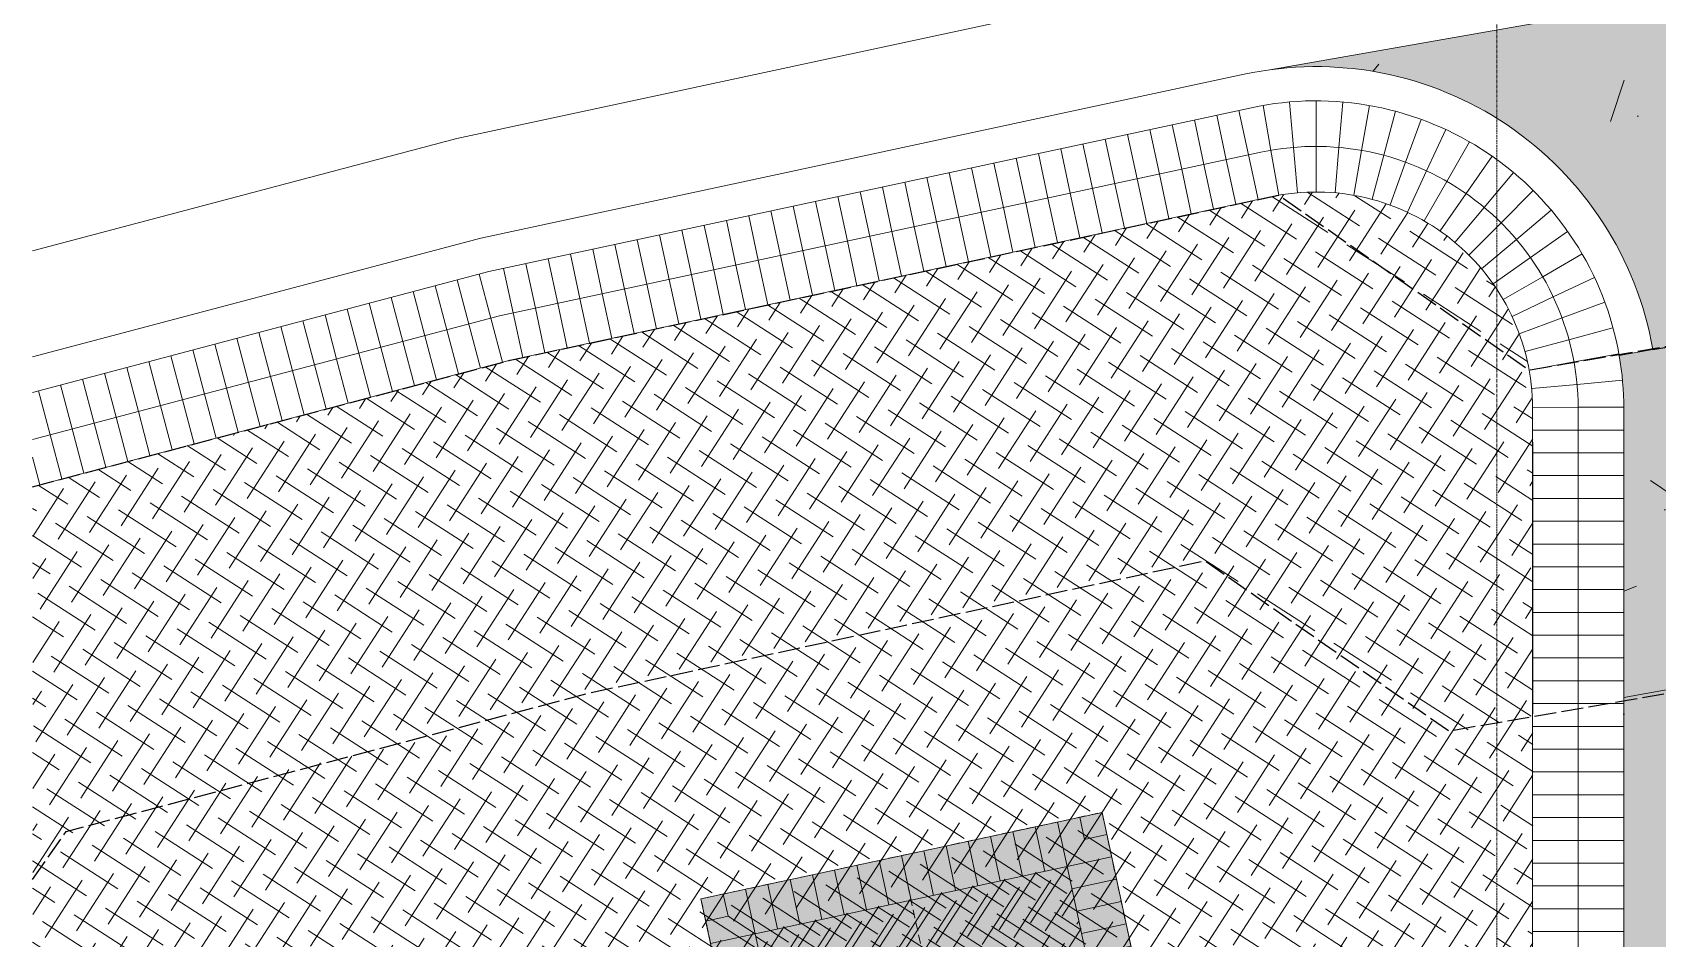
# Model space of a CAD drawing. Header units: inches. Extents: x 3268 to 7018, y 976 to 6708.
# Drawn here: x 3793.6 to 4078.7, y 5496.2 to 5655.2 of the extents above; entities that cross this region are included whole.
import ezdxf

# ---------------------------------------------------------------- set-up
doc = ezdxf.new("R2010")
doc.units = ezdxf.units.IN
doc.header["$MEASUREMENT"] = 0
for name, pattern in [('Grid Line 1_2_', [0.8749999999999999, 0.4999999999999999, -0.125, 0.125, -0.125]), ('IMPORT-DASHED4', [2.25, 1.5, -0.7499999999999998]), ('IMPORT-EASEMENT2', [4.799999999999999, 3.839999999999999, -0.9599999999999999])]:
    doc.linetypes.add(name, pattern=pattern)
for name, color, linetype, lineweight in [('C-ANNO-5FT-PED-ZONE', 130, 'Continuous', 25), ('C-CURB-BACK', 40, 'Continuous', 13), ('C-CURB-FACE', 80, 'Continuous', 13), ('C-CURB-GUTR', 22, 'Continuous', 15), ('L-MASK', 245, 'Continuous', 35), ('L-PVMT-BRCK-HATC', 252, 'Continuous', 15), ('L-PVMT-BRICK', 20, 'Continuous', 13), ('L-PVMT-CONC-HATC', 252, 'Continuous', 15), ('L-PVMT-CONC-HEAVY-HATC', 252, 'Continuous', 15), ('L-SITE-SWLK', 220, 'Continuous', 25), ('L-SITE-TREE-GRAT', 250, 'Continuous', 13), ('S-GRID', 1, 'Continuous', 9), ('site_dwg', 8, 'Continuous', 9)]:
    doc.layers.add(name, color=color, linetype=linetype, lineweight=lineweight)
doc.layers.add('NPLT', color=200, linetype='Continuous', lineweight=13, plot=False)

# ---------------------------------------------------------------- blocks, each defined once
blk = doc.blocks.new('site_dwg_b1-12649367-Overall Retail Plan Opt 2')
at = {"layer": 'L-PVMT-BRCK-HATC', "color": 53}
blk.add_line((0, -7.990953345783054), (0, 0), dxfattribs=at)
blk = doc.blocks.new('site_dwg_b2-12649368-Overall Retail Plan Opt 2')
at = {"layer": 'L-PVMT-BRCK-HATC', "color": 53}
blk.add_line((0, 0), (0, 7.990953347180038), dxfattribs=at)
blk = doc.blocks.new('site_dwg_b2-V274-Overall Retail Plan Opt 2')
at = {"layer": 'L-PVMT-BRCK-HATC', "color": 53}
blk.add_line((0, 2.976993199916708), (0, 7.990953347180038), dxfattribs=at)
blk = doc.blocks.new('site_dwg_tree_grate_pvr-V278-Overall Retail Plan Opt 2')
at = {"layer": 'L-MASK', "lineweight": 15}
blk.add_hatch(color=10, dxfattribs=at).paths.add_polyline_path([(36.00000000000272, 3.41060513164848e-12), (36.00000000000272, 48.00000000000272), (-35.99999999999726, 48.00000000000272), (-35.99999999999726, 2.728484105318784e-12)])
at = {"layer": 'L-PVMT-BRCK-HATC'}
h = blk.add_hatch(dxfattribs=at)
h.set_pattern_fill('FP_230', color=53, style=0, pattern_type=2)
h.set_pattern_definition([(135, (-28, 40), (-5.654025822367634, 4.440892098500626e-16), [11.995, -3.998]), (225, (-30.827, 42.827), (-5.654025822367634, -4.440892098500626e-16), [11.995, -3.998])])
h.paths.add_polyline_path([(28.00000000186537, 8.00000000093405), (28.00000000186537, 39.9999999990714), (-28.00000000185991, 39.9999999990714), (-27.99999999627266, 8.00000000093405)])
h.paths.add_polyline_path([(6.000000000002728, 18.00000000000272), (-6.000000005585206, 18.00000000000272), (-5.999999999997271, 30.00000000000272), (6.000000000002728, 30.00000000000272)])
at = {"layer": 'L-PVMT-BRCK-HATC', "color": 53}
for p, q in [((-24, 40.00000000186264), (-24, 47.99999999999999)), ((-19.99999999813735, 40.00000000046565), (-19.99999999813735, 47.99999999999999)), ((-16.00000000186264, 40.00000000046565), (-16.00000000186264, 47.99999999999999)), ((-12, 40.00000000046565), (-12, 47.99999999999999)), ((-7.999999998137354, 39.99999999906867), (-7.999999998137354, 47.99999999999999)), ((-4.000000001862644, 40.00000000046565), (-4.000000001862644, 47.99999999999999)), ((0, 39.99999999906867), (0, 47.99999999999999)), ((4.000000001862644, 40.00000000046565), (4.000000001862644, 47.99999999999999)), ((7.999999998137354, 39.99999999906867), (7.999999998137354, 47.99999999999999)), ((12, 40.00000000186264), (12, 47.99999999999999)), ((15.99999999627471, 39.99999999906867), (15.99999999627471, 47.99999999999999)), ((20.00000000372529, 40.00000000186264), (20.00000000372529, 47.99999999999999)), ((24, 39.99999999906867), (24, 47.99999999999999)), ((31.99999999813735, 44.00000000093132), (28.00000000186264, 40.00000000186264)), ((-28.00000001303851, 36.00000000139698), (-36.00000001117586, 36.00000000139698)), ((28.00000000186264, 35.99999999999999), (35.99999999999999, 35.99999999999999)), ((-28.00000001303851, 31.99999999953434), (-36.00000001117586, 31.99999999953434)), ((27.99999999627471, 32.00000000093132), (35.99999999999999, 32.00000000093132)), ((-28.00000001303851, 28.00000000046566), (-36.00000001117586, 28.00000000046566)), ((28.00000000186264, 28.00000000046566), (35.99999999999999, 28.00000000046566)), ((-28.00000001303851, 24), (-36.00000001117586, 24)), ((27.99999999627471, 24), (35.99999999999999, 24)), ((-28.00000001303851, 20.00000000093132), (-36.00000001117586, 20.00000000093132)), ((28.00000000186264, 20.00000000093132), (35.99999999999999, 20.00000000093132)), ((-28.00000001303851, 16.00000000046566), (-36.00000001117586, 16.00000000046566)), ((27.99999999627471, 15.99999999906868), (35.99999999999999, 15.99999999906868)), ((-28.00000001303851, 12), (-36.0000000167638, 12)), ((28.00000000186264, 12.00000000139698), (35.99999999999999, 12.00000000139698)), ((-24, 8.00000000093132), (-24, 0)), ((-19.99999999813735, 8.00000000093132), (-19.99999999813735, 0)), ((-16.00000000186264, 8.00000000093132), (-16.00000000186264, 0)), ((-12, 8.00000000093132), (-12, 0)), ((-7.999999998137354, 8.00000000093132), (-7.999999998137354, 0)), ((-4.000000001862644, 8.00000000093132), (-4.000000001862644, 0)), ((0, 8.00000000093132), (0, 0)), ((4.000000001862644, 8.00000000093132), (4.000000001862644, 0)), ((7.999999998137354, 8.00000000093132), (7.999999998137354, 0)), ((12, 8.00000000093132), (12, 0)), ((16.00000000186264, 8.00000000093132), (16.00000000186264, 0)), ((20.00000000372529, 8.00000000093132), (20.00000000372529, 0)), ((24, 7.999999999534338), (24, 0)), ((31.99999999254942, 3.999999987892806), (27.99999999068677, 7.999999991152435))]:
    blk.add_line(p, q, dxfattribs=at)
at = {"layer": 'L-PVMT-BRCK-HATC', "color": 53, "flags": 128}
for points in [[(-36.00000001117586, 44.00000000093132), (-32.00000001490115, 44.00000000093132), (-32.00000001490115, 47.99999999999999)], [(35.99999999999999, 40.00000000046565), (28.00000000186264, 40.00000000046565), (28.00000000186264, 48.00000000139698)], [(31.99999999813735, 47.99999999999999), (31.99999999813735, 44.00000000093132), (35.99999999999999, 44.00000000093132)], [(-32.00000001490115, 43.99999999953433), (-28.00000001303851, 40.00000000046565), (-36.00000001117586, 40.00000000046565)], [(35.99999999999999, 7.999999999534338), (28.00000000186264, 7.999999999534338), (28.00000000186264, 39.99999999906867), (-28.00000000186264, 39.99999999906867), (-28.00000000186264, 8.00000000093132), (28.00000000186264, 8.00000000093132), (28.00000000186264, 0)], [(-32.00000000372528, 3.999999987892806), (-28.00000001303851, 8.00000000093132), (-36.00000001117586, 8.00000000093132)], [(-36.00000000558793, 3.999999987892806), (-32.00000000372528, 3.999999987892806), (-32.00000000372528, 0)], [(35.99999998882412, 3.999999985098838), (31.99999999254942, 3.999999985098838), (31.99999999254942, -1.257285475730896e-08)]]:
    blk.add_lwpolyline(points, dxfattribs=at)
for points in [[(-28.00000001303851, 47.99999999999999), (-28.00000001303851, 39.99999999906867)], [(-28.00000000745058, 0), (-28.00000000745058, 8.00000000093132)]]:
    blk.add_lwpolyline(points, close=True, dxfattribs=at)
at = {"layer": 'L-SITE-TREE-GRAT', "color": 253, "linetype": 'IMPORT-DASHED4'}
for p, q in [((0, 30), (0, 47.99999999860301)), ((0, 18), (0, 0))]:
    blk.add_line(p, q, dxfattribs=at)
at = {"layer": 'L-SITE-TREE-GRAT', "color": 253, "linetype": 'IMPORT-DASHED4', "flags": 128}
blk.add_lwpolyline([(35.99999999999999, 0), (35.99999999999999, 47.99999999999999), (-35.99999999999999, 47.99999999999999), (-35.99999999999999, 0)], close=True, dxfattribs=at)
at = {"layer": 'L-SITE-TREE-GRAT', "color": 253, "flags": 128}
for points in [[(-35.99999999999999, 47.99999999999999), (35.99999999999999, 47.99999999999999), (35.99999999999999, 0), (-35.99999999999999, 0)], [(-6.000000005587935, 18), (5.999999999999999, 18), (5.999999999999999, 30), (-5.999999999999999, 30)]]:
    blk.add_lwpolyline(points, close=True, dxfattribs=at)
at = {"layer": 'NPLT', "color": 253}
for p, q in [((5.999999999999999, 30), (-6.000000005587935, 18)), ((-5.999999999999999, 30), (5.999999999999999, 18))]:
    blk.add_line(p, q, dxfattribs=at)
blk = doc.blocks.new('site_dwg-12440225-Overall Retail Plan Opt 2')
at = {"layer": 'L-PVMT-BRCK-HATC'}
h = blk.add_hatch(dxfattribs=at)
h.set_pattern_fill('FP_234', color=53, style=0, pattern_type=2)
h.set_pattern_definition([(143.355, (24338812.983, 9818289.578), (-5.594018296003945, -0.8215639378484982), [11.995, -3.998]), (233.355, (24338809.775, 9818291.964), (-5.594018296003944, -0.8215639378484996), [11.995, -3.998])])
h.paths.add_polyline_path([(24338753.01753314, 9818186.64865613), (24338830.4394447, 9818201.760659007), (24339019.70459799, 9818229.556427239), (24339026.04170337, 9818324.794436928), (24339026.08714693, 9818329.025291283), (24339025.66195622, 9818333.234971387), (24339024.77140259, 9818337.37128713), (24339023.42652681, 9818341.382957958), (24339021.64400217, 9818345.220248617), (24339019.44592777, 9818348.835585754), (24339016.85955453, 9818352.184147717), (24339013.91694741, 9818355.224420236), (24339010.65458777, 9818357.918711105), (24339007.11292118, 9818360.233617472), (24339003.33585595, 9818362.14043996), (24338999.37021879, 9818363.615538465), (24338995.26517424, 9818364.64062525), (24338991.07161516, 9818365.202991651), (24338986.8415318, 9818365.295665659), (24338982.62736722, 9818364.91749833), (24338847.56003259, 9818345.166913098), (24338762.47131405, 9818328.607482392), (24338759.76726236, 9818288.00319838)])
at = {"layer": 'L-PVMT-CONC-HEAVY-HATC'}
blk.add_hatch(color=10, dxfattribs=at).paths.add_polyline_path([(24339034.45294164, 9818139.686215965), (24339172.51037362, 9818130.673242142), (24339331.04890025, 9818149.086009609), (24339345.46750562, 9818365.777893864), (24339339.36727888, 9818365.12059131), (24339340.1101285, 9818375.635033764), (24339340.68639733, 9818380.845832286), (24339341.71533098, 9818385.986435609), (24339343.18907398, 9818391.01759736), (24339345.09637491, 9818395.900906703), (24339347.42267232, 9818400.599081598), (24339350.1502059, 9818405.076253429), (24339353.25815204, 9818409.298240844), (24339356.72278289, 9818413.232810723), (24339360.5176474, 9818416.849924253), (24339364.61377338, 9818420.121966276), (24339368.97988858, 9818423.023956105), (24339373.58265955, 9818425.533738254), (24339378.38694603, 9818427.632151574), (24339383.35606927, 9818429.303175554), (24339388.4520921, 9818430.534052612), (24339393.63610848, 9818431.315385519), (24338984.77940026, 9818387.223986715), (24338990.14131678, 9818387.283494664), (24338995.48713307, 9818386.86404498), (24339000.77415138, 9818385.968987856), (24339005.96014358, 9818384.605472244), (24339011.00368844, 9818382.784388727), (24339015.86450249, 9818380.520282542), (24339020.50376172, 9818377.831237419), (24339024.88441175, 9818374.738731122), (24339028.97146374, 9818371.267463923), (24339033.96347858, 9818365.94696753), (24339036.13680395, 9818363.302352518), (24339039.15786163, 9818358.87212674), (24339041.77131728, 9818354.189868791), (24339043.95629686, 9818349.292976497), (24339045.69534865, 9818344.220562007), (24339046.97458262, 9818339.013139382), (24339047.78378134, 9818333.71230102), (24339041.81936661, 9818333.059651455), (24339042.11469525, 9818328.399948092), (24339042.00640034, 9818323.732151328), (24339030.11978149, 9818145.09255933), (24339034.79225626, 9818144.78139479)])
h = blk.add_hatch(dxfattribs=at)
h.set_pattern_fill('FP_232', color=53, style=0, pattern_type=2)
h.set_pattern_definition([(46.19300000000002, (24338979.444, 9818120.447999999), (85.38150387086083, -13.22859292404817), [9, -99]), (351.193, (24338979.444, 9818120.447999999), (-10.62064755994405, 91.1690023275864), [7.2, -79.2]), (96.64499999999998, (24338986.559, 9818119.345), (74.76002862683923, 77.94162647593505), [7.649, -84.137]), (42.377, (24338981.038, 9818144.395), (126.4677473930227, -28.32172327621674), [13.5, -148.5]), (92.82899999999998, (24338991.577, 9818142.035), (119.6727138729239, 109.1905555040787), [11.473, -126.206]), (347.377, (24338981.038, 9818144.395), (119.6733132406946, 109.1893990641701), [10.8, -118.8]), (17.193, (24338992.613, 9818137.611), (68.2629967987523, -52.9637625367905), [8.999999999999998, -98.99999999999999]), (322.193, (24338992.613, 9818137.611), (34.91058173816557, 84.88719822625117), [7.2, -79.2]), (67.645, (24338998.301, 9818133.197999999), (103.1734446765189, 31.9249014341673), [7.649, -84.137]), (33.693, (24338979.444, 9818120.447999999), (4.108293375730504, 39.76222978580211), [0, -78.24, 0, -80.4, -79.5]), (33.693, (24338979.444, 9818120.447999999), (4.108293375730504, 39.76222978580211), [-158.64, 0, -79.5]), (3.693000000000001, (24338979.444, 9818120.447999999), (34.64115858913199, 45.12896102950528), [0, -45.84, 0, -76.44, -30.3]), (3.693000000000001, (24338979.444, 9818120.447999999), (34.64115858913199, 45.12896102950528), [-122.28, 0, -30.3]), (323.693, (24338952.743, 9818122.224), (63.73779343064437, -6.953958986973344), [0, -30, 0, -93.6, -124.2]), (323.693, (24338952.743, 9818122.224), (63.73779343064437, -6.953958986973344), [-123.6, 0, -124.2]), (313.693, (24338940.77, 9818123.021), (70.62563902423778, 7.339412062151933), [0, -39, 0, -62.16, -88.2]), (313.693, (24338940.77, 9818123.021), (70.62563902423778, 7.339412062151933), [-101.16, 0, -88.2])])
h.paths.add_polyline_path([(24339034.45294164, 9818139.686215965), (24339172.51037362, 9818130.673242142), (24339331.04890025, 9818149.086009609), (24339345.46750562, 9818365.777893864), (24339339.36727888, 9818365.12059131), (24339340.1101285, 9818375.635033764), (24339340.68639733, 9818380.845832286), (24339341.71533098, 9818385.986435609), (24339343.18907398, 9818391.01759736), (24339345.09637491, 9818395.900906703), (24339347.42267232, 9818400.599081598), (24339350.1502059, 9818405.076253429), (24339353.25815204, 9818409.298240844), (24339356.72278289, 9818413.232810723), (24339360.5176474, 9818416.849924253), (24339364.61377338, 9818420.121966276), (24339368.97988858, 9818423.023956105), (24339373.58265955, 9818425.533738254), (24339378.38694603, 9818427.632151574), (24339383.35606927, 9818429.303175554), (24339388.4520921, 9818430.534052612), (24339393.63610848, 9818431.315385519), (24338984.77940026, 9818387.223986715), (24338990.14131678, 9818387.283494664), (24338995.48713307, 9818386.86404498), (24339000.77415138, 9818385.968987856), (24339005.96014358, 9818384.605472244), (24339011.00368844, 9818382.784388727), (24339015.86450249, 9818380.520282542), (24339020.50376172, 9818377.831237419), (24339024.88441175, 9818374.738731122), (24339028.97146374, 9818371.267463923), (24339033.96347858, 9818365.94696753), (24339036.13680395, 9818363.302352518), (24339039.15786163, 9818358.87212674), (24339041.77131728, 9818354.189868791), (24339043.95629686, 9818349.292976497), (24339045.69534865, 9818344.220562007), (24339046.97458262, 9818339.013139382), (24339047.78378134, 9818333.71230102), (24339041.81936661, 9818333.059651455), (24339042.11469525, 9818328.399948092), (24339042.00640034, 9818323.732151328), (24339030.11978149, 9818145.09255933), (24339034.79225626, 9818144.78139479)])
at = {"layer": 'C-ANNO-5FT-PED-ZONE', "color": 213, "linetype": 'IMPORT-EASEMENT2', "flags": 128}
for points in [[(24338762.47131405, 9818328.607482392), (24338847.56003259, 9818345.166913098), (24338984.0722091, 9818365.109666992), (24339025.89464847, 9818331.581480863), (24339361.57343226, 9818366.838096866), (24339400.2582225, 9818409.895322623), (24339686.6490103, 9818440.335584825), (24339723.39215653, 9818412.64912088), (24339762.95159622, 9818416.226849837), (24339790.0655203, 9818451.336745776), (24340370.79532497, 9818513.052983882), (24340431.45558599, 9818484.731212098), (24340456.35081168, 9818487.377306977), (24340494.09980923, 9818526.168022715), (24340629.3389904, 9818540.533396317), (24340687.5218576, 9818512.141227137), (24340702.20196642, 9818513.508641955), (24340744.68924113, 9818552.793888016), (24340904.51075459, 9818569.781196903)], [(24338757.89103355, 9818259.829577446), (24338764.37161343, 9818267.851631418), (24338857.63312338, 9818286.001599336), (24338966.91228903, 9818301.96594451), (24339007.6193051, 9818269.331970211), (24339390.7861137, 9818309.57629213), (24339429.49953949, 9818352.665390009), (24339669.44889234, 9818378.169426896), (24339705.75870582, 9818350.809485106), (24339794.43466422, 9818358.829278778), (24339821.88975324, 9818394.380950155), (24340360.53716485, 9818451.624941494), (24340421.19787955, 9818423.302957889), (24340484.23903498, 9818430.003555052), (24340521.98645926, 9818468.79265409), (24340618.52598977, 9818479.047274174), (24340676.33168202, 9818450.839159431), (24340728.00897283, 9818455.6527677), (24340770.81507509, 9818495.232813053), (24340910.85238823, 9818510.117274113)]]:
    blk.add_lwpolyline(points, dxfattribs=at)
at = {"layer": 'C-CURB-BACK', "color": 253}
blk.add_line((24339047.78483817, 9818333.70243407), (24339041.8193666, 9818333.059651455), dxfattribs=at)
at = {"layer": 'C-CURB-BACK', "color": 253, "flags": 128}
blk.add_lwpolyline([(24338980.31234369, 9818380.74913331), (24338844.87279832, 9818360.944120554), (24338763.57108169, 9818345.121692317)], dxfattribs=at)
at = {"layer": 'C-CURB-BACK', "color": 253}
blk.add_arc((24338988.12554807, 9818327.31736526), 53.99999999328714, 6.10429642577806, 98.31926854894472, dxfattribs=at)
at = {"layer": 'C-CURB-FACE', "color": 253, "flags": 128}
blk.add_lwpolyline([(24338979.44420988, 9818386.685996428), (24338843.86508546, 9818366.860573351), (24338763.98349456, 9818351.31452104)], dxfattribs=at)
at = {"layer": 'C-CURB-FACE', "color": 253}
blk.add_arc((24338988.12554806, 9818327.317365255), 60.00000000013997, 6.108859015041751, 98.31926853785332, dxfattribs=at)
at = {"layer": 'C-CURB-GUTR', "color": 53}
blk.add_line((24338983.96045117, 9818387.172623739), (24339393.63610848, 9818431.315385519), dxfattribs=at)
at = {"layer": 'C-CURB-GUTR', "color": 53, "flags": 128}
blk.add_lwpolyline([(24338976.83980842, 9818404.496585779), (24338840.84194691, 9818384.609931743), (24338765.22073315, 9818369.89300721)], dxfattribs=at)
at = {"layer": 'L-PVMT-BRCK-HATC', "color": 53, "flags": 128}
for points in [[(24338982.62736722, 9818364.91749833), (24338847.56003259, 9818345.166913098), (24338762.47131405, 9818328.607482392)], [(24338753.01753314, 9818186.64865613), (24338830.4394447, 9818201.760659007), (24339019.70459799, 9818229.556427239), (24339025.26914026, 9818313.047612727), (24339026.04170337, 9818324.794436928)]]:
    blk.add_lwpolyline(points, dxfattribs=at)
at = {"layer": 'L-PVMT-BRCK-HATC', "color": 53}
blk.add_arc((24338988.12554801, 9818327.317365192), 38.00000004989968, 356.1931697058014, 98.31926844087619, dxfattribs=at)
at = {"layer": 'L-PVMT-BRICK', "color": 253}
for p, q in [((24339015.56836737, 9818167.394549454), (24339026.04170337, 9818324.79443693)), ((24339023.65345104, 9818168.407375786), (24339034.02405185, 9818324.263294125)), ((24339031.73853472, 9818169.42020212), (24339042.00640034, 9818323.732151322))]:
    blk.add_line(p, q, dxfattribs=at)
at = {"layer": 'L-PVMT-BRICK', "color": 253, "flags": 128}
for points in [[(24338981.46985546, 9818372.833315821), (24338846.21641545, 9818353.055516826), (24338763.02119787, 9818336.864587355)], [(24338982.62736722, 9818364.91749833), (24338847.56003259, 9818345.166913098), (24338762.47131405, 9818328.607482392)]]:
    blk.add_lwpolyline(points, dxfattribs=at)
at = {"layer": 'L-PVMT-BRICK', "color": 253}
for centre, radius, start, end in [((24338988.12554806, 9818327.317365253), 46.0000000008183, 356.1931696110057, 98.31926853851529), ((24338988.12554806, 9818327.317365251), 38.00000000181802, 356.1931696135121, 98.31926853641268), ((24338988.12554807, 9818327.317365259), 53.99999999634883, 356.1931696067376, 6.104296427950965)]:
    blk.add_arc(centre, radius, start, end, dxfattribs=at)
at = {"layer": 'L-PVMT-CONC-HATC', "color": 53}
blk.add_line((24339038.64078885, 9818273.151622854), (24339341.56445527, 9818307.120396065), dxfattribs=at)
at = {"layer": 'L-SITE-SWLK', "color": 213}
blk.add_line((24339047.78483817, 9818333.702434069), (24339339.36727887, 9818365.120591313), dxfattribs=at)
for name, p, rotation in [('site_dwg_b1-12649367-Overall Retail Plan Opt 2', (24338983.22004242, 9818373.05505228), 186.1217444465465), ('site_dwg_b1-12649367-Overall Retail Plan Opt 2', (24338987.21075693, 9818373.308268238), 181.1395027499679), ('site_dwg_b1-12649367-Overall Retail Plan Opt 2', (24338991.20838422, 9818373.213945968), 176.1572610533899), ('site_dwg_b1-12649367-Overall Retail Plan Opt 2', (24338995.18271552, 9818372.772798236), 171.1750193568118), ('site_dwg_b1-12649367-Overall Retail Plan Opt 2', (24338963.4260319, 9818370.194809064), 188.3192685396125), ('site_dwg_b1-12649367-Overall Retail Plan Opt 2', (24338967.38394064, 9818370.773564942), 188.3192685396125), ('site_dwg_b1-12649367-Overall Retail Plan Opt 2', (24338971.34184939, 9818371.352320822), 188.3192685396125), ('site_dwg_b1-12649367-Overall Retail Plan Opt 2', (24338975.29975813, 9818371.931076702), 188.3192685396125), ('site_dwg_b1-12649367-Overall Retail Plan Opt 2', (24338979.25766688, 9818372.50983258), 188.3192685396125), ('site_dwg_b1-12649367-Overall Retail Plan Opt 2', (24338999.10371812, 9818371.988158649), 166.1927776602335), ('site_dwg_b1-12649367-Overall Retail Plan Opt 2', (24339002.94176226, 9818370.865956469), 161.2105359636552), ('site_dwg_b1-12649367-Overall Retail Plan Opt 2', (24338943.63648818, 9818367.301029667), 188.3192685396125), ('site_dwg_b1-12649367-Overall Retail Plan Opt 2', (24338947.59439692, 9818367.879785547), 188.3192685396125), ('site_dwg_b1-12649367-Overall Retail Plan Opt 2', (24338951.55230566, 9818368.458541427), 188.3192685396125), ('site_dwg_b1-12649367-Overall Retail Plan Opt 2', (24338955.51021441, 9818369.037297307), 188.3192685396125), ('site_dwg_b1-12649367-Overall Retail Plan Opt 2', (24338959.46812316, 9818369.616053184), 188.3192685396125), ('site_dwg_b1-12649367-Overall Retail Plan Opt 2', (24339006.66784513, 9818369.414671816), 156.228294267077), ('site_dwg_b1-12649367-Overall Retail Plan Opt 2', (24338923.84694445, 9818364.40725027), 188.3192685396125), ('site_dwg_b1-12649367-Overall Retail Plan Opt 2', (24338927.8048532, 9818364.98600615), 188.3192685396125), ('site_dwg_b1-12649367-Overall Retail Plan Opt 2', (24338931.76276194, 9818365.56476203), 188.3192685396125), ('site_dwg_b1-12649367-Overall Retail Plan Opt 2', (24338935.72067069, 9818366.143517908), 188.3192685396125), ('site_dwg_b1-12649367-Overall Retail Plan Opt 2', (24338939.67857943, 9818366.722273787), 188.3192685396125), ('site_dwg_b2-12649368-Overall Retail Plan Opt 2', (24338979.25766688, 9818372.50983258), 188.3192685396125), ('site_dwg_b2-12649368-Overall Retail Plan Opt 2', (24338983.22004242, 9818373.05505228), 186.1217444465465), ('site_dwg_b2-12649368-Overall Retail Plan Opt 2', (24338987.21075693, 9818373.308268238), 181.1395027499679), ('site_dwg_b2-12649368-Overall Retail Plan Opt 2', (24338991.20838422, 9818373.213945968), 176.1572610533899), ('site_dwg_b2-12649368-Overall Retail Plan Opt 2', (24338995.18271552, 9818372.772798236), 171.1750193568118), ('site_dwg_b1-12649367-Overall Retail Plan Opt 2', (24339010.25380991, 9818367.645271573), 151.2460525704988), ('site_dwg_b1-12649367-Overall Retail Plan Opt 2', (24339013.67255864, 9818365.571126517), 146.2638108739206), ('site_dwg_b1-12649367-Overall Retail Plan Opt 2', (24338904.05740073, 9818361.513470875), 188.3192685396125), ('site_dwg_b1-12649367-Overall Retail Plan Opt 2', (24338908.01530947, 9818362.092226755), 188.3192685396125), ('site_dwg_b1-12649367-Overall Retail Plan Opt 2', (24338911.97321822, 9818362.670982635), 188.3192685396125), ('site_dwg_b1-12649367-Overall Retail Plan Opt 2', (24338915.93112696, 9818363.249738513), 188.3192685396125), ('site_dwg_b1-12649367-Overall Retail Plan Opt 2', (24338919.88903571, 9818363.828494392), 188.3192685396125), ('site_dwg_b2-12649368-Overall Retail Plan Opt 2', (24338959.46812316, 9818369.616053184), 188.3192685396125), ('site_dwg_b2-12649368-Overall Retail Plan Opt 2', (24338963.4260319, 9818370.194809064), 188.3192685396125), ('site_dwg_b2-12649368-Overall Retail Plan Opt 2', (24338967.38394064, 9818370.773564942), 188.3192685396125), ('site_dwg_b2-12649368-Overall Retail Plan Opt 2', (24338971.34184939, 9818371.352320822), 188.3192685396125), ('site_dwg_b2-12649368-Overall Retail Plan Opt 2', (24338975.29975813, 9818371.931076702), 188.3192685396125), ('site_dwg_b2-12649368-Overall Retail Plan Opt 2', (24338999.10371812, 9818371.988158649), 166.1927776602335), ('site_dwg_b2-12649368-Overall Retail Plan Opt 2', (24339002.94176226, 9818370.865956469), 161.2105359636552), ('site_dwg_b2-12649368-Overall Retail Plan Opt 2', (24339006.66784513, 9818369.414671816), 156.228294267077), ('site_dwg_b1-12649367-Overall Retail Plan Opt 2', (24339016.89825696, 9818363.207910286), 141.2815691773424), ('site_dwg_b1-12649367-Overall Retail Plan Opt 2', (24338884.267857, 9818358.619691478), 188.3192685396125), ('site_dwg_b1-12649367-Overall Retail Plan Opt 2', (24338888.22576575, 9818359.198447358), 188.3192685396125), ('site_dwg_b1-12649367-Overall Retail Plan Opt 2', (24338892.18367449, 9818359.777203236), 188.3192685396125), ('site_dwg_b1-12649367-Overall Retail Plan Opt 2', (24338896.14158324, 9818360.355959116), 188.3192685396125), ('site_dwg_b1-12649367-Overall Retail Plan Opt 2', (24338900.09949198, 9818360.934714995), 188.3192685396125), ('site_dwg_b2-12649368-Overall Retail Plan Opt 2', (24338939.67857943, 9818366.722273787), 188.3192685396125), ('site_dwg_b2-12649368-Overall Retail Plan Opt 2', (24338943.63648818, 9818367.301029667), 188.3192685396125), ('site_dwg_b2-12649368-Overall Retail Plan Opt 2', (24338947.59439692, 9818367.879785547), 188.3192685396125), ('site_dwg_b2-12649368-Overall Retail Plan Opt 2', (24338951.55230566, 9818368.458541427), 188.3192685396125), ('site_dwg_b2-12649368-Overall Retail Plan Opt 2', (24338955.51021441, 9818369.037297307), 188.3192685396125), ('site_dwg_b2-12649368-Overall Retail Plan Opt 2', (24339010.25380991, 9818367.645271573), 151.2460525704988), ('site_dwg_b1-12649367-Overall Retail Plan Opt 2', (24338864.47831328, 9818355.725912083), 188.3192685396125), ('site_dwg_b1-12649367-Overall Retail Plan Opt 2', (24338868.43622202, 9818356.30466796), 188.3192685396125), ('site_dwg_b1-12649367-Overall Retail Plan Opt 2', (24338872.39413077, 9818356.88342384), 188.3192685396125), ('site_dwg_b1-12649367-Overall Retail Plan Opt 2', (24338876.35203952, 9818357.46217972), 188.3192685396125), ('site_dwg_b1-12649367-Overall Retail Plan Opt 2', (24338880.30994826, 9818358.040935598), 188.3192685396125), ('site_dwg_b2-12649368-Overall Retail Plan Opt 2', (24338919.88903571, 9818363.828494392), 188.3192685396125), ('site_dwg_b2-12649368-Overall Retail Plan Opt 2', (24338923.84694445, 9818364.40725027), 188.3192685396125), ('site_dwg_b2-12649368-Overall Retail Plan Opt 2', (24338927.8048532, 9818364.98600615), 188.3192685396125), ('site_dwg_b2-12649368-Overall Retail Plan Opt 2', (24338931.76276194, 9818365.56476203), 188.3192685396125), ('site_dwg_b2-12649368-Overall Retail Plan Opt 2', (24338935.72067069, 9818366.143517908), 188.3192685396125), ('site_dwg_b2-12649368-Overall Retail Plan Opt 2', (24339013.67255864, 9818365.571126517), 146.2638108739206), ('site_dwg_b1-12649367-Overall Retail Plan Opt 2', (24339019.90652933, 9818360.573480934), 136.2993274807641), ('site_dwg_b1-12649367-Overall Retail Plan Opt 2', (24338848.6466783, 9818353.410888564), 188.3192685396125), ('site_dwg_b1-12649367-Overall Retail Plan Opt 2', (24338852.60458704, 9818353.989644444), 188.3192685396125), ('site_dwg_b1-12649367-Overall Retail Plan Opt 2', (24338856.56249579, 9818354.568400323), 188.3192685396125), ('site_dwg_b1-12649367-Overall Retail Plan Opt 2', (24338860.52040454, 9818355.147156203), 188.3192685396125), ('site_dwg_b2-12649368-Overall Retail Plan Opt 2', (24338900.09949198, 9818360.934714995), 188.3192685396125), ('site_dwg_b2-12649368-Overall Retail Plan Opt 2', (24338904.05740073, 9818361.513470875), 188.3192685396125), ('site_dwg_b2-12649368-Overall Retail Plan Opt 2', (24338908.01530947, 9818362.092226755), 188.3192685396125), ('site_dwg_b2-12649368-Overall Retail Plan Opt 2', (24338911.97321822, 9818362.670982635), 188.3192685396125), ('site_dwg_b2-12649368-Overall Retail Plan Opt 2', (24338915.93112696, 9818363.249738513), 188.3192685396125), ('site_dwg_b2-12649368-Overall Retail Plan Opt 2', (24339016.89825696, 9818363.207910286), 141.2815691773424), ('site_dwg_b1-12649367-Overall Retail Plan Opt 2', (24339022.6746432, 9818357.68774598), 131.3170857841858), ('site_dwg_b1-12649367-Overall Retail Plan Opt 2', (24338832.92194442, 9818350.468230573), 191.0128851239319), ('site_dwg_b1-12649367-Overall Retail Plan Opt 2', (24338836.84828141, 9818351.23234956), 191.0128851239319), ('site_dwg_b1-12649367-Overall Retail Plan Opt 2', (24338840.77461841, 9818351.996468546), 191.0128851239319), ('site_dwg_b1-12649367-Overall Retail Plan Opt 2', (24338844.7009554, 9818352.760587532), 191.0128851239319), ('site_dwg_b2-12649368-Overall Retail Plan Opt 2', (24338880.30994826, 9818358.040935598), 188.3192685396125), ('site_dwg_b2-12649368-Overall Retail Plan Opt 2', (24338884.267857, 9818358.619691478), 188.3192685396125), ('site_dwg_b2-12649368-Overall Retail Plan Opt 2', (24338888.22576575, 9818359.198447358), 188.3192685396125), ('site_dwg_b2-12649368-Overall Retail Plan Opt 2', (24338892.18367449, 9818359.777203236), 188.3192685396125), ('site_dwg_b2-12649368-Overall Retail Plan Opt 2', (24338896.14158324, 9818360.355959116), 188.3192685396125), ('site_dwg_b2-12649368-Overall Retail Plan Opt 2', (24339019.90652933, 9818360.573480934), 136.2993274807641), ('site_dwg_b1-12649367-Overall Retail Plan Opt 2', (24339025.18168085, 9818354.572511984), 126.3348440876076), ('site_dwg_b1-12649367-Overall Retail Plan Opt 2', (24338817.21659645, 9818347.411754627), 191.0128851239319), ('site_dwg_b1-12649367-Overall Retail Plan Opt 2', (24338821.14293345, 9818348.175873613), 191.0128851239319), ('site_dwg_b1-12649367-Overall Retail Plan Opt 2', (24338825.06927044, 9818348.939992601), 191.0128851239319), ('site_dwg_b1-12649367-Overall Retail Plan Opt 2', (24338828.99560743, 9818349.704111587), 191.0128851239319), ('site_dwg_b2-12649368-Overall Retail Plan Opt 2', (24338860.52040454, 9818355.147156203), 188.3192685396125), ('site_dwg_b2-12649368-Overall Retail Plan Opt 2', (24338864.47831328, 9818355.725912083), 188.3192685396125), ('site_dwg_b2-12649368-Overall Retail Plan Opt 2', (24338868.43622202, 9818356.30466796), 188.3192685396125), ('site_dwg_b2-12649368-Overall Retail Plan Opt 2', (24338872.39413077, 9818356.88342384), 188.3192685396125), ('site_dwg_b2-12649368-Overall Retail Plan Opt 2', (24338876.35203952, 9818357.46217972), 188.3192685396125), ('site_dwg_b2-12649368-Overall Retail Plan Opt 2', (24339022.6746432, 9818357.68774598), 131.3170857841858), ('site_dwg_b1-12649367-Overall Retail Plan Opt 2', (24339027.40869741, 9818351.25131975), 121.3526023910294), ('site_dwg_b1-12649367-Overall Retail Plan Opt 2', (24338801.51124849, 9818344.355278682), 191.0128851239319), ('site_dwg_b1-12649367-Overall Retail Plan Opt 2', (24338805.43758548, 9818345.119397668), 191.0128851239319), ('site_dwg_b1-12649367-Overall Retail Plan Opt 2', (24338809.36392247, 9818345.883516654), 191.0128851239319), ('site_dwg_b1-12649367-Overall Retail Plan Opt 2', (24338813.29025946, 9818346.64763564), 191.0128851239319), ('site_dwg_b2-12649368-Overall Retail Plan Opt 2', (24338844.7009554, 9818352.760587532), 191.0128851239319), ('site_dwg_b2-12649368-Overall Retail Plan Opt 2', (24338848.6466783, 9818353.410888564), 188.3192685396125), ('site_dwg_b2-12649368-Overall Retail Plan Opt 2', (24338852.60458704, 9818353.989644444), 188.3192685396125), ('site_dwg_b2-12649368-Overall Retail Plan Opt 2', (24338856.56249579, 9818354.568400323), 188.3192685396125), ('site_dwg_b2-12649368-Overall Retail Plan Opt 2', (24339025.18168085, 9818354.572511984), 126.3348440876076), ('site_dwg_b1-12649367-Overall Retail Plan Opt 2', (24338789.73223751, 9818342.062921723), 191.0128851239319), ('site_dwg_b1-12649367-Overall Retail Plan Opt 2', (24338793.6585745, 9818342.82704071), 191.0128851239319), ('site_dwg_b1-12649367-Overall Retail Plan Opt 2', (24338797.5849115, 9818343.591159696), 191.0128851239319), ('site_dwg_b2-12649368-Overall Retail Plan Opt 2', (24338828.99560743, 9818349.704111587), 191.0128851239319), ('site_dwg_b2-12649368-Overall Retail Plan Opt 2', (24338832.92194442, 9818350.468230573), 191.0128851239319), ('site_dwg_b2-12649368-Overall Retail Plan Opt 2', (24338836.84828141, 9818351.23234956), 191.0128851239319), ('site_dwg_b2-12649368-Overall Retail Plan Opt 2', (24338840.77461841, 9818351.996468546), 191.0128851239319), ('site_dwg_b2-12649368-Overall Retail Plan Opt 2', (24339027.40869741, 9818351.25131975), 121.3526023910294), ('site_dwg_b1-12649367-Overall Retail Plan Opt 2', (24339029.33886405, 9818347.74926644), 116.3703606944511), ('site_dwg_b1-12649367-Overall Retail Plan Opt 2', (24338774.02688954, 9818339.006445779), 191.0128851239319), ('site_dwg_b1-12649367-Overall Retail Plan Opt 2', (24338777.95322654, 9818339.770564765), 191.0128851239319), ('site_dwg_b1-12649367-Overall Retail Plan Opt 2', (24338781.87956353, 9818340.534683751), 191.0128851239319), ('site_dwg_b1-12649367-Overall Retail Plan Opt 2', (24338785.80590052, 9818341.298802737), 191.0128851239319), ('site_dwg_b2-12649368-Overall Retail Plan Opt 2', (24338813.29025946, 9818346.64763564), 191.0128851239319), ('site_dwg_b2-12649368-Overall Retail Plan Opt 2', (24338817.21659645, 9818347.411754627), 191.0128851239319), ('site_dwg_b2-12649368-Overall Retail Plan Opt 2', (24338821.14293345, 9818348.175873613), 191.0128851239319), ('site_dwg_b2-12649368-Overall Retail Plan Opt 2', (24338825.06927044, 9818348.939992601), 191.0128851239319), ('site_dwg_b2-12649368-Overall Retail Plan Opt 2', (24339029.33886405, 9818347.74926644), 116.3703606944511), ('site_dwg_b1-12649367-Overall Retail Plan Opt 2', (24339030.95759512, 9818344.09281593), 111.3881189978728), ('site_dwg_b1-12649367-Overall Retail Plan Opt 2', (24338766.17421556, 9818337.478207806), 191.0128851239319), ('site_dwg_b1-12649367-Overall Retail Plan Opt 2', (24338770.10055255, 9818338.242326792), 191.0128851239319), ('site_dwg_b2-12649368-Overall Retail Plan Opt 2', (24338797.5849115, 9818343.591159696), 191.0128851239319), ('site_dwg_b2-12649368-Overall Retail Plan Opt 2', (24338801.51124849, 9818344.355278682), 191.0128851239319), ('site_dwg_b2-12649368-Overall Retail Plan Opt 2', (24338805.43758548, 9818345.119397668), 191.0128851239319), ('site_dwg_b2-12649368-Overall Retail Plan Opt 2', (24338809.36392247, 9818345.883516654), 191.0128851239319), ('site_dwg_b2-12649368-Overall Retail Plan Opt 2', (24339030.95759512, 9818344.09281593), 111.3881189978728), ('site_dwg_b2-12649368-Overall Retail Plan Opt 2', (24338785.80590052, 9818341.298802737), 191.0128851239319), ('site_dwg_b2-12649368-Overall Retail Plan Opt 2', (24338789.73223751, 9818342.062921723), 191.0128851239319), ('site_dwg_b2-12649368-Overall Retail Plan Opt 2', (24338793.6585745, 9818342.82704071), 191.0128851239319), ('site_dwg_b1-12649367-Overall Retail Plan Opt 2', (24339032.25265841, 9818340.309598818), 106.4058773012947), ('site_dwg_b2-12649368-Overall Retail Plan Opt 2', (24338770.10055255, 9818338.242326792), 191.0128851239319), ('site_dwg_b2-12649368-Overall Retail Plan Opt 2', (24338774.02688954, 9818339.006445779), 191.0128851239319), ('site_dwg_b2-12649368-Overall Retail Plan Opt 2', (24338777.95322654, 9818339.770564765), 191.0128851239319), ('site_dwg_b2-12649368-Overall Retail Plan Opt 2', (24338781.87956353, 9818340.534683751), 191.0128851239319), ('site_dwg_b2-12649368-Overall Retail Plan Opt 2', (24339032.25265841, 9818340.309598818), 106.4058773012947), ('site_dwg_b1-12649367-Overall Retail Plan Opt 2', (24339033.21426754, 9818336.428203644), 101.4236356047164), ('site_dwg_b2-12649368-Overall Retail Plan Opt 2', (24338766.17421556, 9818337.478207806), 191.0128851239319), ('site_dwg_b2-12649368-Overall Retail Plan Opt 2', (24339033.21426754, 9818336.428203644), 101.4236356047164), ('site_dwg_b2-V274-Overall Retail Plan Opt 2', (24338762.24787857, 9818336.71408882), 191.0128851239319), ('site_dwg_b2-12649368-Overall Retail Plan Opt 2', (24339033.83515595, 9818332.477960842), 96.4413939081381), ('site_dwg_b1-12649367-Overall Retail Plan Opt 2', (24339033.83515595, 9818332.477960842), 96.4413939081381), ('site_dwg_b2-12649368-Overall Retail Plan Opt 2', (24339034.11063179, 9818328.488721104), 91.45915221155988), ('site_dwg_b1-12649367-Overall Retail Plan Opt 2', (24339034.11063179, 9818328.488721104), 91.45915221155988), ('site_dwg_b2-12649368-Overall Retail Plan Opt 2', (24339034.03861338, 9818324.490629813), 86.47691051498163), ('site_dwg_b1-12649367-Overall Retail Plan Opt 2', (24339034.03861338, 9818324.490629813), 86.47691051498163), ('site_dwg_b2-12649368-Overall Retail Plan Opt 2', (24339033.77360486, 9818320.49941905), 86.19316961184937), ('site_dwg_b1-12649367-Overall Retail Plan Opt 2', (24339033.77360486, 9818320.49941905), 86.19316961184937), ('site_dwg_b2-12649368-Overall Retail Plan Opt 2', (24339033.50803346, 9818316.508244809), 86.19316961184937), ('site_dwg_b1-12649367-Overall Retail Plan Opt 2', (24339033.50803346, 9818316.508244809), 86.19316961184937), ('site_dwg_b2-12649368-Overall Retail Plan Opt 2', (24339033.24246205, 9818312.517070565), 86.19316961184937), ('site_dwg_b1-12649367-Overall Retail Plan Opt 2', (24339033.24246205, 9818312.517070565), 86.19316961184937), ('site_dwg_b2-12649368-Overall Retail Plan Opt 2', (24339032.97689065, 9818308.525896324), 86.19316961184937), ('site_dwg_b1-12649367-Overall Retail Plan Opt 2', (24339032.97689065, 9818308.525896324), 86.19316961184937), ('site_dwg_b2-12649368-Overall Retail Plan Opt 2', (24339032.71131925, 9818304.534722082), 86.19316961184937), ('site_dwg_b1-12649367-Overall Retail Plan Opt 2', (24339032.71131925, 9818304.534722082), 86.19316961184937), ('site_dwg_b2-12649368-Overall Retail Plan Opt 2', (24339032.44574784, 9818300.54354784), 86.19316961184937), ('site_dwg_b1-12649367-Overall Retail Plan Opt 2', (24339032.44574784, 9818300.54354784), 86.19316961184937), ('site_dwg_b2-12649368-Overall Retail Plan Opt 2', (24339032.18017644, 9818296.552373597), 86.19316961184937), ('site_dwg_b1-12649367-Overall Retail Plan Opt 2', (24339032.18017644, 9818296.552373597), 86.19316961184937), ('site_dwg_b2-12649368-Overall Retail Plan Opt 2', (24339031.91460504, 9818292.561199356), 86.19316961184937), ('site_dwg_b1-12649367-Overall Retail Plan Opt 2', (24339031.91460504, 9818292.561199356), 86.19316961184937), ('site_dwg_b2-12649368-Overall Retail Plan Opt 2', (24339031.64903364, 9818288.570025114), 86.19316961184937), ('site_dwg_b1-12649367-Overall Retail Plan Opt 2', (24339031.64903364, 9818288.570025114), 86.19316961184937), ('site_dwg_b2-12649368-Overall Retail Plan Opt 2', (24339031.38346224, 9818284.578850873), 86.19316961184937), ('site_dwg_b1-12649367-Overall Retail Plan Opt 2', (24339031.38346224, 9818284.578850873), 86.19316961184937), ('site_dwg_b2-12649368-Overall Retail Plan Opt 2', (24339031.11789083, 9818280.58767663), 86.19316961184937), ('site_dwg_b1-12649367-Overall Retail Plan Opt 2', (24339031.11789083, 9818280.58767663), 86.19316961184937), ('site_dwg_b2-12649368-Overall Retail Plan Opt 2', (24339030.85231943, 9818276.596502388), 86.19316961184937), ('site_dwg_b1-12649367-Overall Retail Plan Opt 2', (24339030.85231943, 9818276.596502388), 86.19316961184937), ('site_dwg_b2-12649368-Overall Retail Plan Opt 2', (24339030.58674803, 9818272.605328146), 86.19316961184937), ('site_dwg_b1-12649367-Overall Retail Plan Opt 2', (24339030.58674803, 9818272.605328146), 86.19316961184937), ('site_dwg_b2-12649368-Overall Retail Plan Opt 2', (24339030.32117663, 9818268.614153905), 86.19316961184937), ('site_dwg_b1-12649367-Overall Retail Plan Opt 2', (24339030.32117663, 9818268.614153905), 86.19316961184937), ('site_dwg_b2-12649368-Overall Retail Plan Opt 2', (24339030.05560523, 9818264.622979661), 86.19316961184937), ('site_dwg_b1-12649367-Overall Retail Plan Opt 2', (24339030.05560523, 9818264.622979661), 86.19316961184937), ('site_dwg_b2-12649368-Overall Retail Plan Opt 2', (24339029.79003382, 9818260.63180542), 86.19316961184937), ('site_dwg_tree_grate_pvr-V278-Overall Retail Plan Opt 2', (24338910.32214518, 9818253.880992036), 188.3548204939071), ('site_dwg_b1-12649367-Overall Retail Plan Opt 2', (24339029.79003382, 9818260.63180542), 86.19316961184937), ('site_dwg_b2-12649368-Overall Retail Plan Opt 2', (24339029.52446242, 9818256.640631178), 86.19316961184937), ('site_dwg_b1-12649367-Overall Retail Plan Opt 2', (24339029.52446242, 9818256.640631178), 86.19316961184937), ('site_dwg_b2-12649368-Overall Retail Plan Opt 2', (24339029.25889102, 9818252.649456937), 86.19316961184937), ('site_dwg_b1-12649367-Overall Retail Plan Opt 2', (24339029.25889102, 9818252.649456937), 86.19316961184937), ('site_dwg_b2-12649368-Overall Retail Plan Opt 2', (24339028.99331962, 9818248.658282693), 86.19316961184937), ('site_dwg_b1-12649367-Overall Retail Plan Opt 2', (24339028.99331962, 9818248.658282693), 86.19316961184937), ('site_dwg_b2-12649368-Overall Retail Plan Opt 2', (24339028.72774822, 9818244.667108452), 86.19316961184937), ('site_dwg_b1-12649367-Overall Retail Plan Opt 2', (24339028.72774822, 9818244.667108452), 86.19316961184937), ('site_dwg_b2-12649368-Overall Retail Plan Opt 2', (24339028.46217681, 9818240.67593421), 86.19316961184937), ('site_dwg_b1-12649367-Overall Retail Plan Opt 2', (24339028.46217681, 9818240.67593421), 86.19316961184937), ('site_dwg_b2-12649368-Overall Retail Plan Opt 2', (24339028.19660541, 9818236.684759969), 86.19316961184937), ('site_dwg_b1-12649367-Overall Retail Plan Opt 2', (24339028.19660541, 9818236.684759969), 86.19316961184937), ('site_dwg_b2-12649368-Overall Retail Plan Opt 2', (24339027.93103401, 9818232.693585726), 86.19316961184937), ('site_dwg_b1-12649367-Overall Retail Plan Opt 2', (24339027.93103401, 9818232.693585726), 86.19316961184937)]:
    blk.add_blockref(name, p, dxfattribs=dict(rotation=rotation))

msp = doc.modelspace()

# ---------------------------------------------------------------- linework, layer by layer
at = {"layer": 'S-GRID', "linetype": 'Grid Line 1_2_'}
msp.add_line((4050.500343047539, 1536.484040201628), (4050.500343047546, 6288.946146825838), dxfattribs=at)

# ---------------------------------------------------------------- block references
at = {"layer": 'site_dwg', "color": 53, "lineweight": 15, "rotation": 3.810000000000009}
msp.add_blockref('site_dwg-12440225-Overall Retail Plan Opt 2', (-23628768.691637, -11408316.78144797), dxfattribs=at)

doc.saveas('drawing.dxf')
